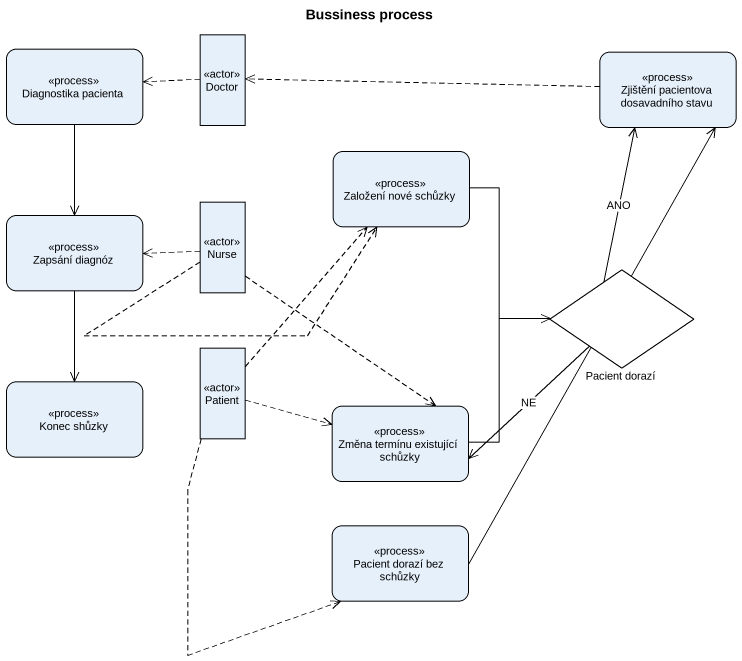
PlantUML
@startuml
title Bussiness process
hide empty description
state "Diagnostika pacienta" as Diagnostika_pacienta <<process>>
state Doctor <<actor>>
state "Zjištění pacientova dosavadního stavu" as Zjištění_pacientova <<process>>
state "Založení nové schůzky" as Založení_nové_schůzky <<process>>
state "Zapsání diagnóz" as Zapsání_diagnóz <<process>>
state Nurse <<actor>>
state "Pacient dorazí" as Pacient_dorazí <<choice>>
state "Konec shůzky" as Konec_shůzky <<process>>
state Patient <<actor>>
state "Změna termínu existující schůzky" as Změna_termínu_existující <<process>>
state "Pacient dorazí bez schůzky" as Pacient_dorazí_bez_schůzky <<process>>
Diagnostika_pacienta --> Zapsání_diagnóz
Doctor -left[dashed]-> Diagnostika_pacienta
Zjištění_pacientova -left[dashed]-> Doctor
Založení_nové_schůzky -right-> Pacient_dorazí
Zapsání_diagnóz --> Konec_shůzky
Nurse -right[dashed]-> Založení_nové_schůzky
Nurse -left[dashed]-> Zapsání_diagnóz
Nurse -[dashed]-> Změna_termínu_existující
Pacient_dorazí -up-> Zjištění_pacientova : ANO
Pacient_dorazí -left-> Změna_termínu_existující : NE
Patient -up[dashed]-> Založení_nové_schůzky
Patient -right[dashed]-> Změna_termínu_existující
Patient -[dashed]-> Pacient_dorazí_bez_schůzky
Změna_termínu_existující -right-> Pacient_dorazí
Pacient_dorazí_bez_schůzky -up-> Zjištění_pacientova
@enduml
